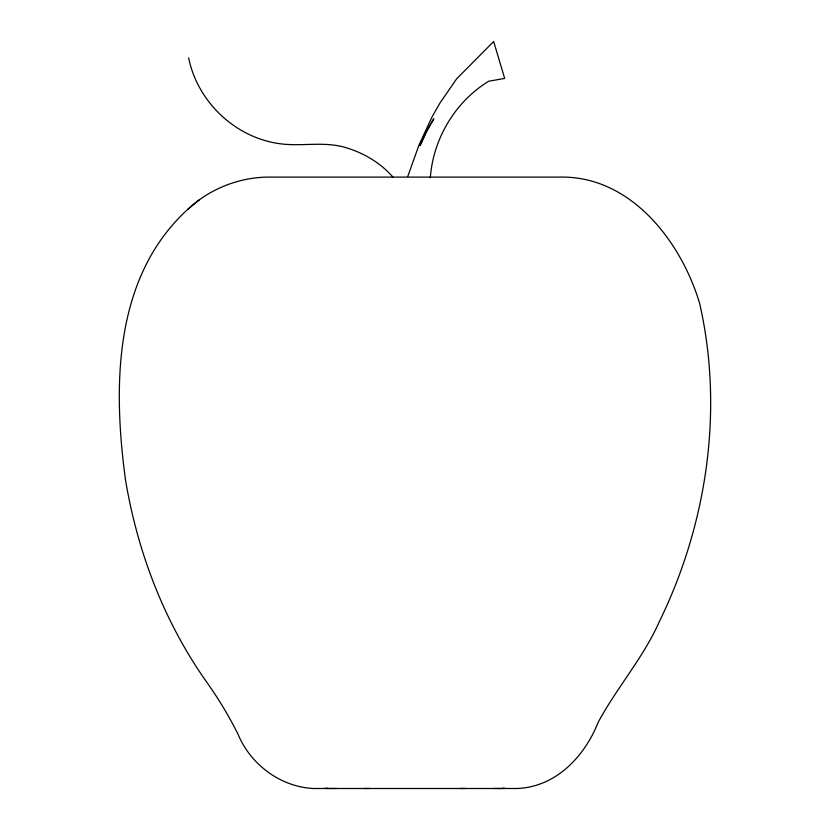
<?xml version="1.0" encoding="UTF-8"?>
<svg xmlns="http://www.w3.org/2000/svg" width="830" height="830" viewBox="0 0 830 830"><rect width="100%" height="100%" fill="white"/><g stroke="black" fill="none" stroke-linecap="round" stroke-linejoin="round"><path stroke-width="1.25" d="M430.324 177.745C433.156 138.755 455.193 101.717 488.663 81.247L504.671 78.414L493.663 41.5L456.614 78.871L439.931 103.086L432.015 116.999L419.005 145.022L407.81 176.271M188.057 209.087C113.212 277.116 112.942 387.008 125.475 479.678C137.531 552.469 164.714 623.351 207.697 683.526C218.985 699.534 229.08 716.383 237.878 733.886C250.318 764.264 280.104 786.674 313.097 788.5L516.903 788.5C555.799 787.162 584.642 756.493 598.171 722.308C616.898 687.51 643.478 657.599 659.539 621.214C707.056 523.761 723.822 409.927 699.732 303.749C681.254 241.343 630.51 175.317 559.306 177.101L270.694 177.101C240.368 176.717 210.229 188.379 188.057 209.087L199.407 199.802M324.52 788.469L327.041 788.127M364.048 788.5L369.765 788.469M326.75 788.5L336.648 788.469M493.352 788.469L503.25 788.5M460.235 788.469L465.952 788.5M502.959 788.127L505.48 788.469M393.213 177.392C381.219 163.552 365.076 153.664 347.656 148.207C325.153 140.581 301.435 147.066 278.455 143.517C234.869 137.033 198.059 101.976 188.867 58.972L188.69 57.851M427.429 129.273L420.032 145.644L426.039 132.644L433.82 118.773L427.429 129.273"/></g></svg>
